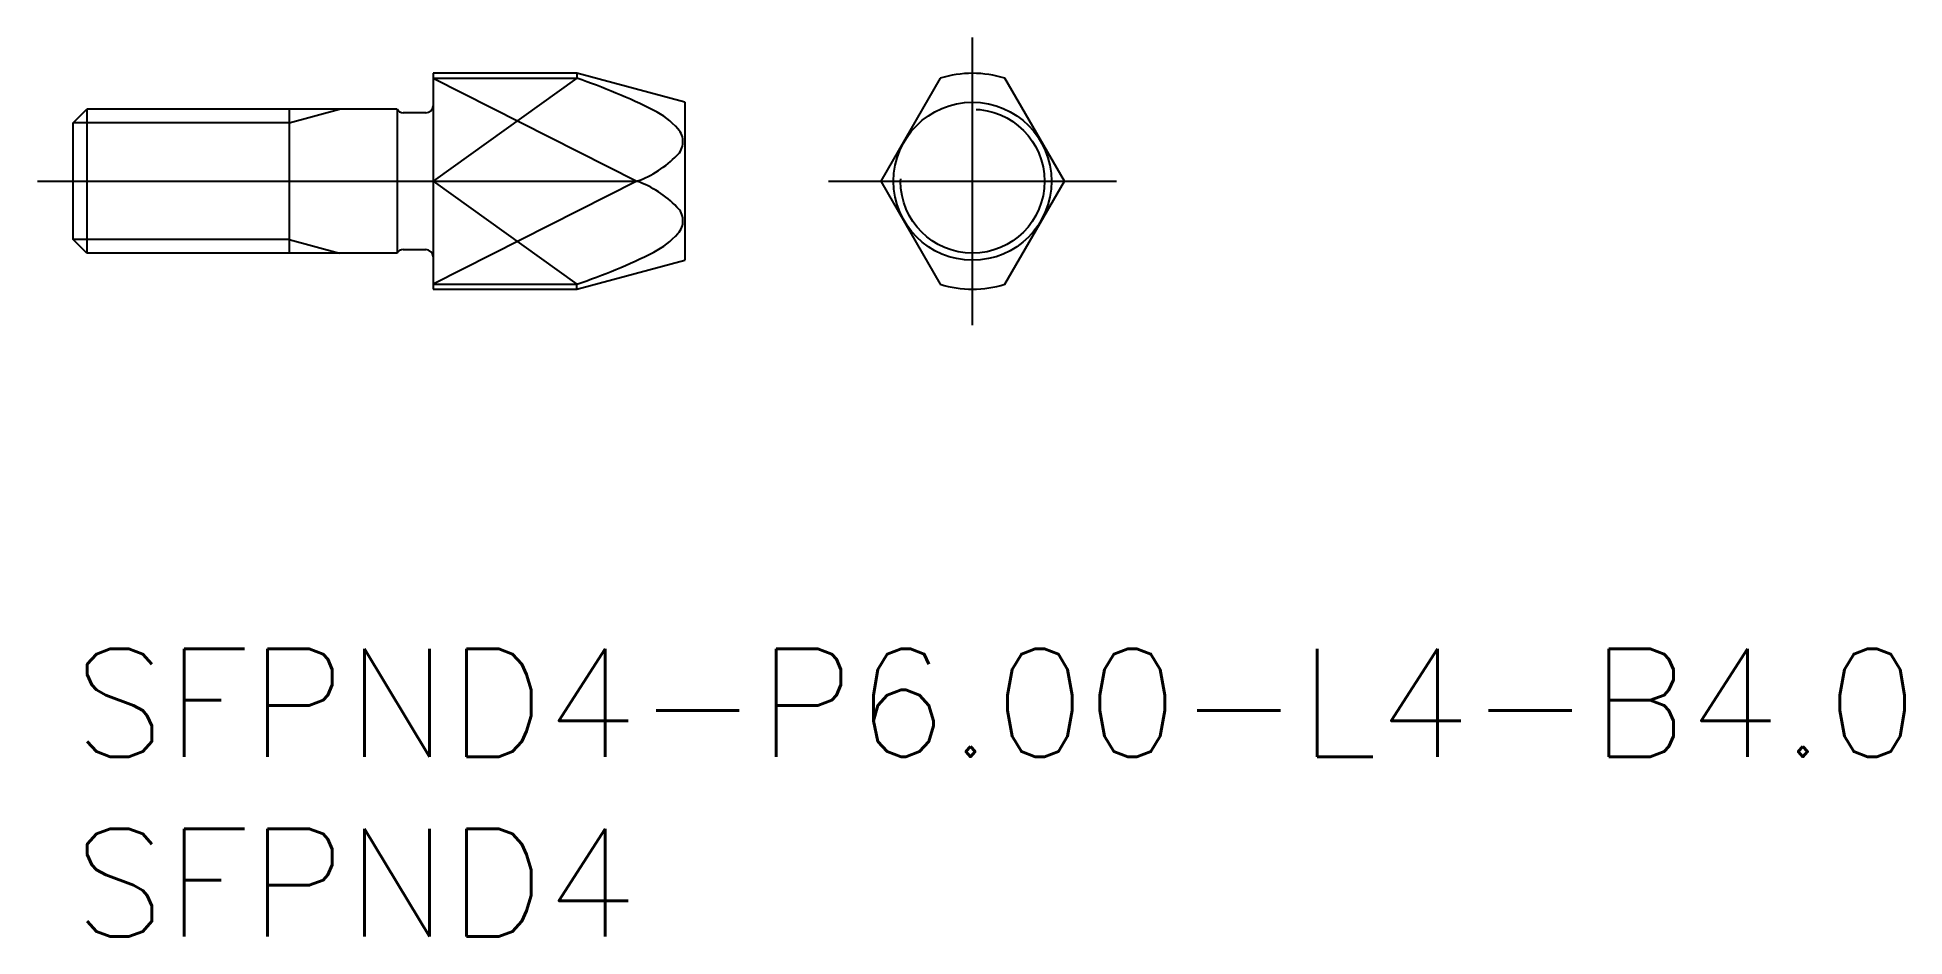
# Model space of a CAD drawing. Extents: x -1 to 50.9, y -8 to 17.
import ezdxf

# ---------------------------------------------------------------- set-up
doc = ezdxf.new("R2010")
doc.units = 0
doc.header["$LTSCALE"] = 0.5
doc.linetypes.add('CENTER', pattern=[50.8, 31.75, -6.35, 6.35, -6.35])
doc.linetypes.add('DASHED', pattern=[19.05, 12.7, -6.35])
for name, color, linetype in [('MSM_CENTER', 1, 'CENTER'), ('MSM_CONTINUOUS', 7, 'CONTINUOUS'), ('MSM_DASHED', 4, 'DASHED'), ('MSM_NARROW', 5, 'CONTINUOUS'), ('MSM_PART_NUMBER', 7, 'CONTINUOUS')]:
    doc.layers.add(name, color=color, linetype=linetype)
doc.styles.get("Standard").update_dxf_attribs({"font": 'txt.shx', "height": 0.5, "bigfont": 'bigfont.shx'})

# ---------------------------------------------------------------- blocks, each defined once
blk = doc.blocks.new('*U17')
at = {"layer": 'MSM_PART_NUMBER'}
blk.add_text('SFPND4-P6.00-L4-B4.0', height=3, dxfattribs=at).set_placement((0, -3))
blk = doc.blocks.new('*U18')
at = {"layer": 'MSM_PART_NUMBER'}
blk.add_text('SFPND4', height=3, dxfattribs=at).set_placement((0, -8))

msp = doc.modelspace()

# ---------------------------------------------------------------- linework, layer by layer
at = {"layer": 'MSM_CENTER'}
for p, q in [((25, 9), (25, 17)), ((-1, 13), (18, 13)), ((21, 13), (29, 13))]:
    msp.add_line(p, q, dxfattribs=at)
at = {"layer": 'MSM_CONTINUOUS'}
for p, q in [((14, 16), (10, 16)), ((10, 16), (10, 10)), ((10, 15.862), (14, 15.862)), ((17, 15.196), (14, 16)), ((14, 16), (14, 15.862)), ((24.1, 15.862), (22.448, 13)), ((27.552, 13), (25.9, 15.862)), ((17, 15.196), (17, 10.804)), ((0, 14.621), (0.379, 15)), ((0, 11.379), (0, 14.621)), ((9, 15), (0.379, 15)), ((0.379, 15), (0.379, 11)), ((6, 15), (6, 11)), ((9, 15), (9, 11)), ((9.8, 14.9), (9.173, 14.9)), ((10, 13), (15.671, 13)), ((22.448, 13), (24.1, 10.138)), ((25.9, 10.138), (27.552, 13)), ((0.379, 11), (0, 11.379)), ((9, 11), (0.379, 11)), ((9.173, 11.1), (9.8, 11.1)), ((14, 10), (17, 10.804)), ((10, 10.138), (14, 10.138)), ((10, 10), (14, 10)), ((14, 10), (14, 10.138))]:
    msp.add_line(p, q, dxfattribs=at)
msp.add_circle((25, 13), 2.196, dxfattribs=at)
for centre, radius, start, end in [((8.469, -0.438), 17.213, 63.5258, 71.2568), ((25, 13), 3, 72.5424, 107.4576), ((9.8, 15.1), 0.2, 270, 0), ((9.173, 15.1), 0.2, 210, 270), ((15.102, 12.931), 2.289, 41.6951, 62.9492), ((16.433, 14.101), 0.517, 312.0935, 43.0496), ((14.695, 15.723), 2.893, 289.7148, 316.096), ((14.695, 10.277), 2.893, 43.904, 70.2852), ((16.433, 11.899), 0.517, 316.9504, 47.9065), ((15.102, 13.069), 2.289, 297.0508, 318.3049), ((9.173, 10.9), 0.2, 90, 150), ((9.8, 10.9), 0.2, 0, 90), ((8.469, 26.438), 17.213, 288.7432, 296.4742), ((25, 13), 3, 252.5424, 287.4576)]:
    msp.add_arc(centre, radius, start, end, dxfattribs=at)
at = {"layer": 'MSM_DASHED'}
msp.add_circle((25, 13), 2, dxfattribs=at)
at = {"layer": 'MSM_NARROW'}
for p, q in [((14, 15.862), (10, 13)), ((10, 15.862), (15.671, 13)), ((6, 14.621), (0, 14.621)), ((6, 14.621), (7.4, 15)), ((10, 13), (14, 10.138)), ((15.671, 13), (10, 10.138)), ((6, 11.379), (0, 11.379)), ((6, 11.379), (7.4, 11))]:
    msp.add_line(p, q, dxfattribs=at)

# ---------------------------------------------------------------- block references
at = {"layer": 'MSM_CONTINUOUS'}
for name in ['*U17', '*U18']:
    msp.add_blockref(name, (0, 0), dxfattribs=at)

doc.saveas('drawing.dxf')
